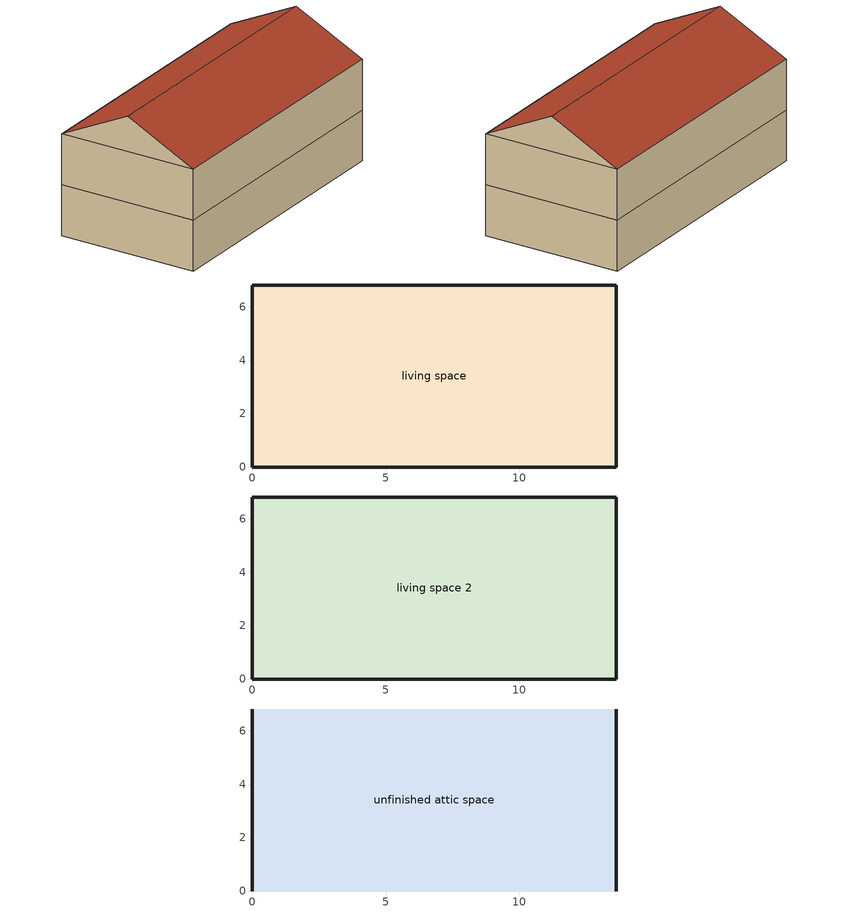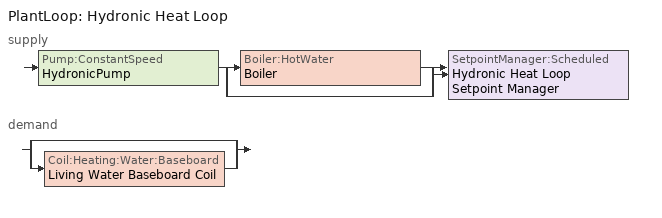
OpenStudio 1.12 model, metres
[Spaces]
living space
 floor ground: 0,0 0,6.82 13.63,6.82 13.63,0 z0
 wall outside: 0,6.82 0,0 13.63,0 13.63,6.82 0,6.82 z0:2.44
living space 2
 floor to living space: 0,0 0,6.82 13.63,6.82 13.63,0 z2.44
 wall outside: 0,6.82 0,0 13.63,0 13.63,6.82 0,6.82 z2.44:4.88
unfinished attic space
 floor to living space 2: 0,6.82 13.63,6.82 13.63,0 0,0 z4.88
 wall outside: 0,3.41,6.58 0,6.82,4.88 0,0,4.88; 13.63,3.41,6.58 13.63,0,4.88 13.63,6.82,4.88
 roof outside: 13.63,3.41,6.58 0,3.41,6.58 0,0,4.88 13.63,0,4.88; 0,3.41,6.58 13.63,3.41,6.58 13.63,6.82,4.88 0,6.82,4.88
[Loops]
PlantLoop 'Hydronic Heat Loop'
 supply: Pump:ConstantSpeed 'HydronicPump' > split
  | Boiler:HotWater 'Boiler'
  | bypass
  join > SetpointManager:Scheduled 'Hydronic Heat Loop Setpoint Manager'
 demand: split
  | bypass
  | Coil:Heating:Water:Baseboard 'Living Water Baseboard Coil'
[ClimateZones]
Climate Zone Institution Name 1=ASHRAE; Climate Zone Document Name 1=ANSI/ASHRAE Standard 169; Climate Zone Document Year 1=2006; Climate Zone Institution Name 2=CEC; Climate Zone Document Name 2=California Climate Zone Descriptions; Climate Zone Document Year 2=1995; Climate Zone Institution Name 3=Building America; Climate Zone Document Year 3=0; Climate Zone Value 3=Cold
[Building]
Building 1
[Site]
Denver Intl Ap_CO_USA: Latitude {deg}=39.83; Longitude {deg}=-104.65; Time Zone {hr}=-7; Elevation {m}=1650
[SizingPeriod:DesignDay] Barometric Pressure {Pa}=83011; Sky Clearness=0; Rain Indicator=0; Snow Indicator=0; Day of Month=21; Daylight Saving Time Indicator=0; Humidity Indicating Type=Wetbulb; Dry-Bulb Temperature Range Modifier Type=DefaultMultipliers
Name | Maximum Dry-Bulb Temperature {C} | Daily Dry-Bulb Temperature Range {deltaC} | Humidity Indicating Conditions at Maximum Dry-Bulb | Wind Speed {m/s} | Wind Direction {deg} | Month | Day Type | Solar Model Indicator | ASHRAE Taub | ASHRAE Taud
Denver Intl Ap Ann Htg 99.6% Condns DB | -17.4 | 0 | -17.4 | 3.3 | 160 | 12 | WinterDesignDay | ASHRAEClearSky
Denver Intl Ap Ann Clg .4% Condns WB=>MDB | 27.3 | 15.2 | 18.3 | 4.2 | 80 | 7 | SummerDesignDay | ASHRAETau | 0.424 | 2.012
Denver Intl Ap Ann Clg .4% Condns DB=>MWB | 34.6 | 15.2 | 15.7 | 4.2 | 80 | 7 | SummerDesignDay | ASHRAETau | 0.424 | 2.012
[Site:WaterMainsTemperature]
Calculation Method=Correlation; Annual Average Outdoor Air Temperature {C}=10.8753; Maximum Difference In Monthly Average Outdoor Air Temperatures {deltaC}=23.1524
[Site:GroundTemperature:BuildingSurface]
6.71221, 4.9416, 4.79814, 5.63626, 9.00496, 12.3608, 15.2732, 17.1228, 17.2883, 15.7979, 12.9685, 9.71588
[Site:GroundTemperature:Deep]
10.8753, 10.8753, 10.8753, 10.8753, 10.8753, 10.8753, 10.8753, 10.8753, 10.8753, 10.8753, 10.8753, 10.8753
[ThermalZone] Use Ideal Air Loads=No
living zone; unfinished attic zone
[Sizing:Zone] Zone Cooling Design Supply Air Temperature Input Method=SupplyAirTemperature; Zone Cooling Design Supply Air Temperature {C}=14; Zone Cooling Design Supply Air Temperature Difference {deltaC}=11.11; Zone Heating Design Supply Air Temperature Input Method=SupplyAirTemperature; Zone Heating Design Supply Air Temperature {C}=40; Zone Heating Design Supply Air Temperature Difference {deltaC}=11.11; Zone Cooling Design Supply Air Humidity Ratio {kg-H2O/kg-air}=0.0085; Zone Heating Design Supply Air Humidity Ratio {kg-H2O/kg-air}=0.008; Cooling Design Air Flow Method=DesignDay; Heating Design Air Flow Method=DesignDay; Account for Dedicated Outdoor Air System=No; Dedicated Outdoor Air System Control Strategy=NeutralSupplyAir; Dedicated Outdoor Air Low Setpoint Temperature for Design {C}=autosize; Dedicated Outdoor Air High Setpoint Temperature for Design {C}=autosize
living zone; unfinished attic zone
[Zone equipment]
living zone: Living Zone Baseboards, Window AC
[Space]
Name | Thermal Zone
living space; living space 2 | living zone
unfinished attic space | unfinished attic zone
[PlantLoop]
Hydronic Heat Loop: Fluid Type=Water; Maximum Loop Temperature {C}=100; Minimum Loop Temperature {C}=0; Minimum Loop Flow Rate {m3/s}=0; Plant Loop Volume {m3}=Autocalculate; Load Distribution Scheme=Optimal
[Sizing:Plant]
Hydronic Heat Loop: Loop Type=Heating; Design Loop Exit Temperature {C}=82.2222; Loop Design Temperature Difference {deltaC}=11.1111; Sizing Option=NonCoincident; Zone Timesteps in Averaging Window=1; Coincident Sizing Factor Mode=None
[Pump:ConstantSpeed]
HydronicPump: Rated Flow Rate {m3/s}=autosize; Rated Pump Head {Pa}=179352; Rated Power Consumption {W}=autosize; Motor Efficiency=0.9; Fraction of Motor Inefficiencies to Fluid Stream=0; Pump Control Type=Intermittent
[Boiler:HotWater]
Boiler: Fuel Type=NaturalGas; Nominal Thermal Efficiency=0.8; Efficiency Curve Temperature Evaluation Variable=LeavingBoiler; Normalized Boiler Efficiency Curve=NonCondensingBoilerEff; Design Water Outlet Temperature {C}=82.2222; Minimum Part Load Ratio=0; Maximum Part Load Ratio=1.1; Optimum Part Load Ratio=1; Water Outlet Upper Temperature Limit {C}=99.9; Boiler Flow Mode=ConstantFlow; Parasitic Electric Load {W}=76; Sizing Factor=1
[SetpointManager:Scheduled]
Hydronic Heat Loop Setpoint Manager: Control Variable=Temperature; Schedule=Hydronic Heat Supply Setpoint
[Coil:Heating:Water:Baseboard]
Living Water Baseboard Coil: Heating Design Capacity Method=HeatingDesignCapacity; Heating Design Capacity {W}=autosize; Heating Design Capacity Per Floor Area {W/m2}=0; Fraction of Autosized Heating Design Capacity=0.8; Convergence Tolerance=0.001
[ZoneHVAC:Baseboard:Convective:Water]
Living Zone Baseboards: Availability Schedule=Always On Discrete; Heating Coil=Living Water Baseboard Coil
[Coil:Cooling:DX:SingleSpeed]
WindowAC Coil: Availability Schedule=Always On Discrete; Rated Total Cooling Capacity {W}=autosize; Rated Sensible Heat Ratio=autosize; Rated COP {W/W}=2.4911; Rated Air Flow Rate {m3/s}=autosize; Rated Evaporator Fan Power Per Volume Flow Rate {W/(m3/s)}=773.3; Total Cooling Capacity Function of Temperature Curve=RoomAC-Cap-fT; Total Cooling Capacity Function of Flow Fraction Curve=RoomAC-Cap-fFF; Energy Input Ratio Function of Temperature Curve=RoomAC-EIR-fT; Energy Input Ratio Function of Flow Fraction Curve=RoomAC-EIR-fFF; Part Load Fraction Correlation Curve=RoomAC-PLF-fPLR; Condenser Type=AirCooled; Evaporative Condenser Effectiveness=0.9; Evaporative Condenser Air Flow Rate {m3/s}=Autosize; Evaporative Condenser Pump Rated Power Consumption {W}=Autosize; Crankcase Heater Capacity {W}=0; Maximum Outdoor Dry-Bulb Temperature for Crankcase Heater Operation {C}=10; Basin Heater Capacity {W/K}=0; Basin Heater Setpoint Temperature {C}=2
[Fan:OnOff]
WindowAC Fan: Availability Schedule=SupplyFanAvailability; Fan Efficiency=1; Pressure Rise {Pa}=0; Maximum Flow Rate {m3/s}=autosize; Motor Efficiency=1; Motor In Airstream Fraction=0; Fan Power Ratio Function of Speed Ratio Curve=Fan On Off Power Curve; Fan Efficiency Ratio Function of Speed Ratio Curve=Fan On Off Efficiency Curve
[Coil:Heating:Electric]
Always Off Heating Coil for PTAC: Availability Schedule=Always Off Discrete
[ZoneHVAC:PackagedTerminalAirConditioner]
Window AC: Availability Schedule=Always On Discrete; Supply Air Flow Rate During Cooling Operation {m3/s}=Autosize; Supply Air Flow Rate During Heating Operation {m3/s}=Autosize; Supply Air Flow Rate When No Cooling or Heating is Needed {m3/s}=Autosize; Outdoor Air Flow Rate During Cooling Operation {m3/s}=Autosize; Outdoor Air Flow Rate During Heating Operation {m3/s}=Autosize; Outdoor Air Flow Rate When No Cooling or Heating is Needed {m3/s}=Autosize; Supply Air Fan=WindowAC Fan; Heating Coil=Always Off Heating Coil for PTAC; Cooling Coil=WindowAC Coil; Fan Placement=DrawThrough; Supply Air Fan Operating Mode Schedule=SupplyFanOperation
[Curve:Bicubic]
NonCondensingBoilerEff: Coefficient1 Constant=1.11172; Coefficient2 x=0.0786141; Coefficient3 x**2=-0.400426; Coefficient4 y=0; Coefficient5 y**2=-0.000156783; Coefficient6 x*y=0.0093846; Coefficient7 x**3=0.234258; Coefficient8 y**3=1.32927e-06; Coefficient9 x**2*y=-0.0044467; Coefficient10 x*y**2=-1.22498e-05; Minimum Value of x=0.1; Maximum Value of x=1; Minimum Value of y=20; Maximum Value of y=80
[Schedule:Constant]
Name | Value
Hydronic Heat Supply Setpoint | 82.2222
Always On Discrete; SupplyFanAvailability | 1
SupplyFanOperation; Always Off Discrete | 0
[Curve:Biquadratic] Minimum Value of x=0; Maximum Value of x=100; Minimum Value of y=0; Maximum Value of y=100
Name | Coefficient1 Constant | Coefficient2 x | Coefficient3 x**2 | Coefficient4 y | Coefficient5 y**2 | Coefficient6 x*y
RoomAC-Cap-fT | 0.6405 | 0.01568 | 0.0004531 | 0.001615 | -0.0001825 | 6.614e-05
RoomAC-EIR-fT | 2.287 | -0.1732 | 0.004745 | 0.01662 | 0.000484 | -0.001306
[Curve:Quadratic] Coefficient3 x**2=0; Minimum Value of x=0; Minimum Curve Output=0
Name | Coefficient1 Constant | Coefficient2 x | Maximum Value of x | Maximum Curve Output
RoomAC-Cap-fFF | 0.887 | 0.1128 | 2 | 2
RoomAC-EIR-fFF | 1.763 | -0.6081 | 2 | 2
RoomAC-PLF-fPLR | 0.78 | 0.22 | 1 | 1
[Curve:Exponent]
Fan On Off Power Curve: Coefficient1 Constant=1; Coefficient2 Constant=0; Coefficient3 Constant=0; Minimum Value of x=0; Maximum Value of x=1
[Curve:Cubic]
Fan On Off Efficiency Curve: Coefficient1 Constant=1; Coefficient2 x=0; Coefficient3 x**2=0; Coefficient4 x**3=0; Minimum Value of x=0; Maximum Value of x=1
